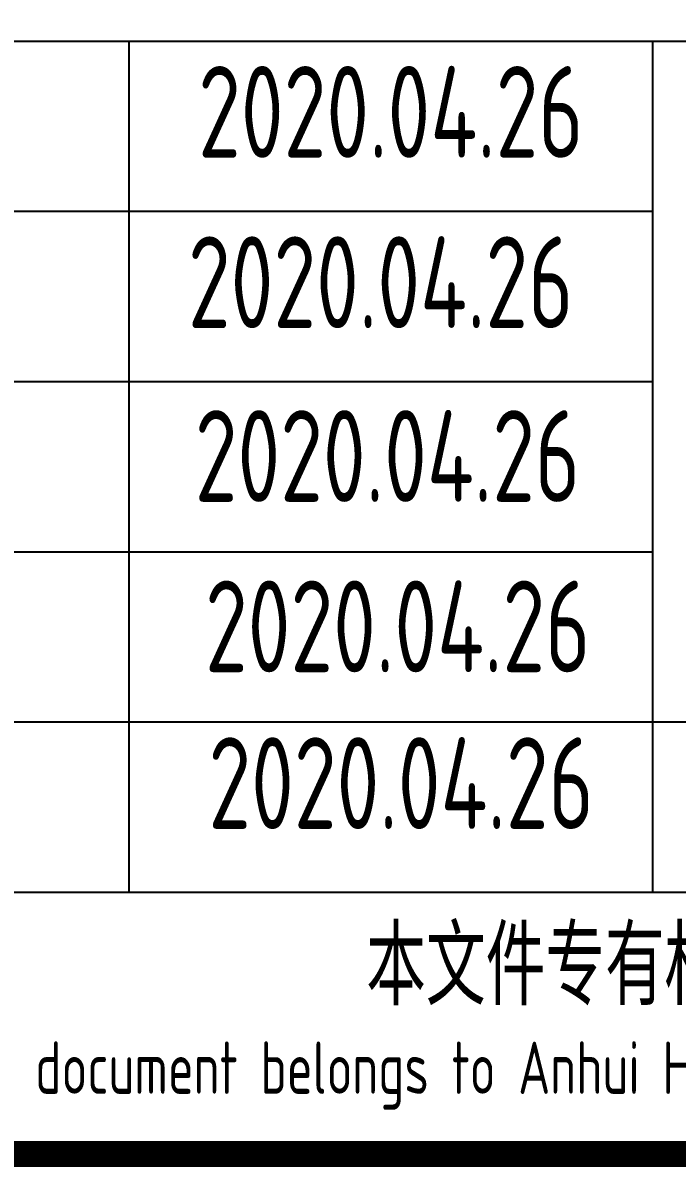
# Model space of a CAD drawing. Extents: x 6250600 to 6678662, y -692028 to -290561.
# Drawn here: x 6304441 to 6306939, y -556951 to -552581 of the extents above; entities that cross this region are included whole.
import ezdxf
from ezdxf.enums import TextEntityAlignment as Align

# ---------------------------------------------------------------- set-up
doc = ezdxf.new("R2010")
doc.units = 0
doc.header["$LTSCALE"] = 1000
doc.header["$MEASUREMENT"] = 0
doc.linetypes.add('2', pattern=[18.5, 12, -3, 0.5, -3])
doc.layers.get('0').update_dxf_attribs({"linetype": 'CONTINUOUS'})
doc.layers.add('PUB_TITLE', color=4, linetype='CONTINUOUS')
doc.styles.add('AHD', font='sceie.shx', dxfattribs={"width": 0.7, "bigfont": 'sceic.shx'})
doc.styles.add('sceie', font='sceie.shx', dxfattribs={"width": 0.7, "bigfont": 'sceic.shx'})

# ---------------------------------------------------------------- blocks, each defined once
blk = doc.blocks.new('qm')
at = {"style": 'sceie', "width": 0.8}
for p in [(-941169.6, -984626.3), (-941208.7, -985276.9), (-941182.6, -985940.5), (-941143.6, -986591.1), (-941130.5, -987189.7)]:
    blk.add_attdef('2020.04.26', text='', height=350, dxfattribs=at).set_placement(p, align=Align.MIDDLE)

msp = doc.modelspace()

# ---------------------------------------------------------------- linework, layer by layer
for p, q in [((6301346.9, -552650.9), (6319346.9, -552650.9)), ((6304846.9, -555900.9), (6304846.9, -552650.9)), ((6306846.9, -555900.9), (6306846.9, -552650.9)), ((6301346.9, -553300.9), (6306846.9, -553300.9)), ((6301346.9, -553950.9), (6306846.9, -553950.9)), ((6301346.9, -554600.9), (6306846.9, -554600.9)), ((6301346.9, -555250.9), (6319346.9, -555250.9)), ((6301346.9, -555900.9), (6319346.9, -555900.9)), ((6301346.9, -556900.9), (6319346.9, -556900.9))]:
    msp.add_line(p, q)
at = {"layer": 'PUB_TITLE', "color": 4, "const_width": 100}
msp.add_lwpolyline([(6263446.9, -556900.9), (6319346.9, -556900.9), (6319346.9, -516900.9), (6263446.9, -516900.9)], close=True, dxfattribs=at)

# ---------------------------------------------------------------- block references
at = {"color": 4, "linetype": '2'}
ref = msp.add_blockref('qm', (7247015.8, 431705.6), dxfattribs=at)
ref.add_attrib('2020.04.26', '2020.04.26', dxfattribs={"height": 350, "style": 'sceie', "width": 0.8}).set_placement((6305885.3, -555484.1), align=Align.MIDDLE)
ref.add_attrib('2020.04.26', '2020.04.26', dxfattribs={"height": 350, "style": 'sceie', "width": 0.8}).set_placement((6305872.3, -554885.5), align=Align.MIDDLE)
ref.add_attrib('2020.04.26', '2020.04.26', dxfattribs={"height": 350, "style": 'sceie', "width": 0.8}).set_placement((6305833.2, -554234.9), align=Align.MIDDLE)
ref.add_attrib('2020.04.26', '2020.04.26', dxfattribs={"height": 350, "style": 'sceie', "width": 0.8}).set_placement((6305807.2, -553571.3), align=Align.MIDDLE)
ref.add_attrib('2020.04.26', '2020.04.26', dxfattribs={"height": 350, "style": 'sceie', "width": 0.8}).set_placement((6305846.2, -552920.7), align=Align.MIDDLE)

# ---------------------------------------------------------------- texts
at = {"style": 'AHD', "width": 0.8}
for s, height, p in [('本文件专有权属安徽华东化工医药工程有限责任公司所有,未经许可不得复制或转让给第三方', 300, (6310346.9, -556200.9)), ('本文件专有权属安徽华东化工医药工程有限责任公司所有,未经许可不得复制或转让给第三方', 300, (6310346.9, -556200.9)), ('The proprietary right of this document belongs to Anhui Huadong Chemical And Medical Engineering  Co.,Ltd.  and any replication or transfer to the 3rd. side is forbidden without its permission. ', 200, (6310346.9, -556600.9)), ('The proprietary right of this document belongs to Anhui Huadong Chemical And Medical Engineering  Co.,Ltd.  and any replication or transfer to the 3rd. side is forbidden without its permission. ', 200, (6310346.9, -556600.9))]:
    msp.add_text(s, height=height, dxfattribs=at).set_placement(p, align=Align.MIDDLE)

doc.saveas('drawing.dxf')
